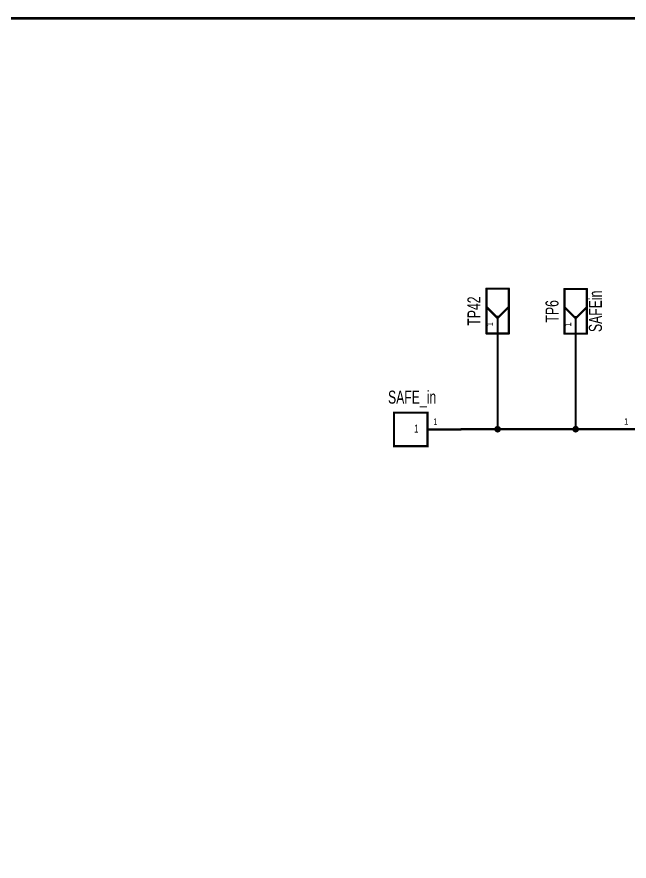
# Model space of a CAD drawing. Extents: x -0.7 to 10.8, y -0.9 to 7.2.
# Drawn here: x 3.506 to 6.243, y 3.402 to 7.173 of the extents above; entities that cross this region are included whole.
import ezdxf
from ezdxf.enums import TextEntityAlignment as Align

# ---------------------------------------------------------------- set-up
doc = ezdxf.new("R2010")
doc.units = 0
for name, color, linetype in [('Element', 253, 'CONTINUOUS'), ('Net', 50, 'CONTINUOUS'), ('Pin', 50, 'CONTINUOUS'), ('Titles', 253, 'CONTINUOUS')]:
    doc.layers.add(name, color=color, linetype=linetype)

msp = doc.modelspace()

# ---------------------------------------------------------------- linework, layer by layer
at = {"layer": 'Element', "linetype": 'CONTINUOUS', "const_width": 0.0098}
for points in [[(5.6047, 5.9589), (5.7047, 5.9589)], [(5.6047, 5.7589), (5.6047, 5.9589)], [(5.7047, 5.9589), (5.7047, 5.7589)], [(5.9536, 5.9578), (6.0536, 5.9578)], [(5.9536, 5.7578), (5.9536, 5.9578)], [(6.0536, 5.9578), (6.0536, 5.7578)], [(5.6047, 5.8776), (5.6547, 5.8276)], [(5.7047, 5.8776), (5.6547, 5.8276)], [(5.9536, 5.8765), (6.0036, 5.8265)], [(6.0536, 5.8765), (6.0036, 5.8265)], [(5.6547, 5.8339), (5.6547, 5.7589)], [(6.0036, 5.8328), (6.0036, 5.7578)], [(5.7047, 5.7589), (5.6047, 5.7589)], [(6.0536, 5.7578), (5.9536, 5.7578)], [(5.3411, 5.4053), (5.1912, 5.4053), (5.1912, 5.2553), (5.3411, 5.2553), (5.3411, 5.4053)]]:
    msp.add_lwpolyline(points, dxfattribs=at)
at = {"layer": 'Element', "linetype": 'CONTINUOUS', "const_width": 0.0049}
for points in [[(5.6022, 5.9589, 1), (5.6072, 5.9589, 1), (5.6022, 5.9589, 1)], [(5.6022, 5.9589, 1), (5.6072, 5.9589, 1), (5.6022, 5.9589, 1)], [(5.7022, 5.9589, 1), (5.7072, 5.9589, 1), (5.7022, 5.9589, 1)], [(5.7022, 5.9589, 1), (5.7072, 5.9589, 1), (5.7022, 5.9589, 1)], [(5.9511, 5.9578, 1), (5.956, 5.9578, 1), (5.9511, 5.9578, 1)], [(5.9511, 5.9578, 1), (5.956, 5.9578, 1), (5.9511, 5.9578, 1)], [(6.0511, 5.9578, 1), (6.056, 5.9578, 1), (6.0511, 5.9578, 1)], [(6.0511, 5.9578, 1), (6.056, 5.9578, 1), (6.0511, 5.9578, 1)], [(5.6022, 5.8776, 1), (5.6072, 5.8776, 1), (5.6022, 5.8776, 1)], [(5.7022, 5.8776, 1), (5.7072, 5.8776, 1), (5.7022, 5.8776, 1)], [(5.9511, 5.8765, 1), (5.956, 5.8765, 1), (5.9511, 5.8765, 1)], [(6.0511, 5.8765, 1), (6.056, 5.8765, 1), (6.0511, 5.8765, 1)], [(5.6522, 5.8339, 1), (5.6572, 5.8339, 1), (5.6522, 5.8339, 1)], [(5.6522, 5.8276, 1), (5.6572, 5.8276, 1), (5.6522, 5.8276, 1)], [(5.6522, 5.8276, 1), (5.6572, 5.8276, 1), (5.6522, 5.8276, 1)], [(6.0011, 5.8328, 1), (6.006, 5.8328, 1), (6.0011, 5.8328, 1)], [(6.0011, 5.8265, 1), (6.006, 5.8265, 1), (6.0011, 5.8265, 1)], [(6.0011, 5.8265, 1), (6.006, 5.8265, 1), (6.0011, 5.8265, 1)], [(5.6022, 5.7589, 1), (5.6072, 5.7589, 1), (5.6022, 5.7589, 1)], [(5.6022, 5.7589, 1), (5.6072, 5.7589, 1), (5.6022, 5.7589, 1)], [(5.6522, 5.7589, 1), (5.6572, 5.7589, 1), (5.6522, 5.7589, 1)], [(5.7022, 5.7589, 1), (5.7072, 5.7589, 1), (5.7022, 5.7589, 1)], [(5.7022, 5.7589, 1), (5.7072, 5.7589, 1), (5.7022, 5.7589, 1)], [(5.9511, 5.7578, 1), (5.956, 5.7578, 1), (5.9511, 5.7578, 1)], [(5.9511, 5.7578, 1), (5.956, 5.7578, 1), (5.9511, 5.7578, 1)], [(6.0011, 5.7578, 1), (6.006, 5.7578, 1), (6.0011, 5.7578, 1)], [(6.0511, 5.7578, 1), (6.056, 5.7578, 1), (6.0511, 5.7578, 1)], [(6.0511, 5.7578, 1), (6.056, 5.7578, 1), (6.0511, 5.7578, 1)]]:
    msp.add_lwpolyline(points, format="xyb", dxfattribs=at)
at = {"layer": 'Net', "linetype": 'CONTINUOUS', "const_width": 0.0049}
for points in [[(5.6522, 5.6839, 1), (5.6572, 5.6839, 1), (5.6522, 5.6839, 1)], [(6.0011, 5.6828, 1), (6.006, 5.6828, 1), (6.0011, 5.6828, 1)], [(5.4886, 5.3311, 1), (5.4935, 5.3311, 1), (5.4886, 5.3311, 1)], [(5.6424, 5.3311, 1), (5.6473, 5.3311, 1), (5.6424, 5.3311, 1)], [(5.6522, 5.3311, 1), (5.6572, 5.3311, 1), (5.6522, 5.3311, 1)], [(5.9913, 5.3311, 1), (5.9962, 5.3311, 1), (5.9913, 5.3311, 1)], [(6.0011, 5.3311, 1), (6.006, 5.3311, 1), (6.0011, 5.3311, 1)], [(6.1157, 5.3311, 1), (6.1206, 5.3311, 1), (6.1157, 5.3311, 1)]]:
    msp.add_lwpolyline(points, format="xyb", dxfattribs=at)
at = {"layer": 'Net', "linetype": 'CONTINUOUS', "const_width": 0.0098}
for points in [[(5.6547, 5.6839), (5.6547, 5.3311)], [(6.0036, 5.6828), (6.0036, 5.3311)], [(5.4911, 5.3311), (6.1182, 5.3311)], [(5.6449, 5.3311), (5.6453, 5.3281), (5.6467, 5.3253), (5.6489, 5.3232), (5.6517, 5.3218), (5.6547, 5.3213), (5.6577, 5.3218), (5.6605, 5.3232), (5.6627, 5.3253), (5.6641, 5.3281), (5.6645, 5.3311), (5.6641, 5.3342), (5.6627, 5.3369), (5.6605, 5.3391), (5.6577, 5.3405), (5.6547, 5.341), (5.6517, 5.3405), (5.6489, 5.3391), (5.6467, 5.3369), (5.6453, 5.3342), (5.6449, 5.3311)], [(5.9937, 5.3311), (5.9942, 5.3281), (5.9956, 5.3253), (5.9978, 5.3232), (6.0005, 5.3218), (6.0036, 5.3213), (6.0066, 5.3218), (6.0094, 5.3232), (6.0115, 5.3253), (6.0129, 5.3281), (6.0134, 5.3311), (6.0129, 5.3342), (6.0115, 5.3369), (6.0094, 5.3391), (6.0066, 5.3405), (6.0036, 5.341), (6.0005, 5.3405), (5.9978, 5.3391), (5.9956, 5.3369), (5.9942, 5.3342), (5.9937, 5.3311)]]:
    msp.add_lwpolyline(points, dxfattribs=at)
at = {"layer": 'Pin', "linetype": 'CONTINUOUS', "const_width": 0.0098}
for points in [[(5.6547, 5.8339), (5.6547, 5.6839)], [(6.0036, 5.8328), (6.0036, 5.6828)], [(5.3411, 5.3303), (5.4911, 5.3303)], [(6.2682, 5.3311), (6.1182, 5.3311)]]:
    msp.add_lwpolyline(points, dxfattribs=at)
at = {"layer": 'Pin', "linetype": 'CONTINUOUS', "const_width": 0.0049}
for points in [[(5.6522, 5.8339, 1), (5.6572, 5.8339, 1), (5.6522, 5.8339, 1)], [(6.0011, 5.8328, 1), (6.006, 5.8328, 1), (6.0011, 5.8328, 1)], [(5.6522, 5.6839, 1), (5.6572, 5.6839, 1), (5.6522, 5.6839, 1)], [(6.0011, 5.6828, 1), (6.006, 5.6828, 1), (6.0011, 5.6828, 1)], [(5.3386, 5.3303, 1), (5.3435, 5.3303, 1), (5.3386, 5.3303, 1)], [(5.4886, 5.3303, 1), (5.4935, 5.3303, 1), (5.4886, 5.3303, 1)], [(6.1157, 5.3311, 1), (6.1206, 5.3311, 1), (6.1157, 5.3311, 1)]]:
    msp.add_lwpolyline(points, format="xyb", dxfattribs=at)
at = {"layer": 'Titles', "linetype": 'CONTINUOUS', "const_width": 0.0131}
msp.add_lwpolyline([(10.8064, -0.9015), (-0.6866, -0.9015), (-0.6866, 7.1665), (10.8064, 7.1665), (10.8064, -0.9015)], dxfattribs=at)

# ---------------------------------------------------------------- texts
at = {"layer": 'Element', "width": 0.7}
for s, p in [('TP42', (5.5956, 5.8589)), ('TP6', (5.9445, 5.8578))]:
    msp.add_text(s, height=0.0583, rotation=90, dxfattribs=at).set_placement(p, align=Align.BOTTOM_CENTER)
msp.add_text('SAFEin', height=0.0583, rotation=90, dxfattribs=at).set_placement((6.0626, 5.8578), align=Align.TOP_CENTER)
msp.add_text('SAFE_in', height=0.0583, dxfattribs=at).set_placement((5.2725, 5.4279), align=Align.BOTTOM_CENTER)
at = {"layer": 'Pin', "width": 0.7}
for p in [(5.6055, 5.7912), (5.9544, 5.7901)]:
    msp.add_text('1', height=0.0292, rotation=90, dxfattribs=at).set_placement(p, align=Align.TOP_LEFT)
for height, p in [(0.0292, (5.3673, 5.3795)), (0.0292, (6.2206, 5.3803)), (0.0365, (5.282, 5.3522))]:
    msp.add_text('1', height=height, dxfattribs=at).set_placement(p, align=Align.TOP_LEFT)

doc.saveas('drawing.dxf')
